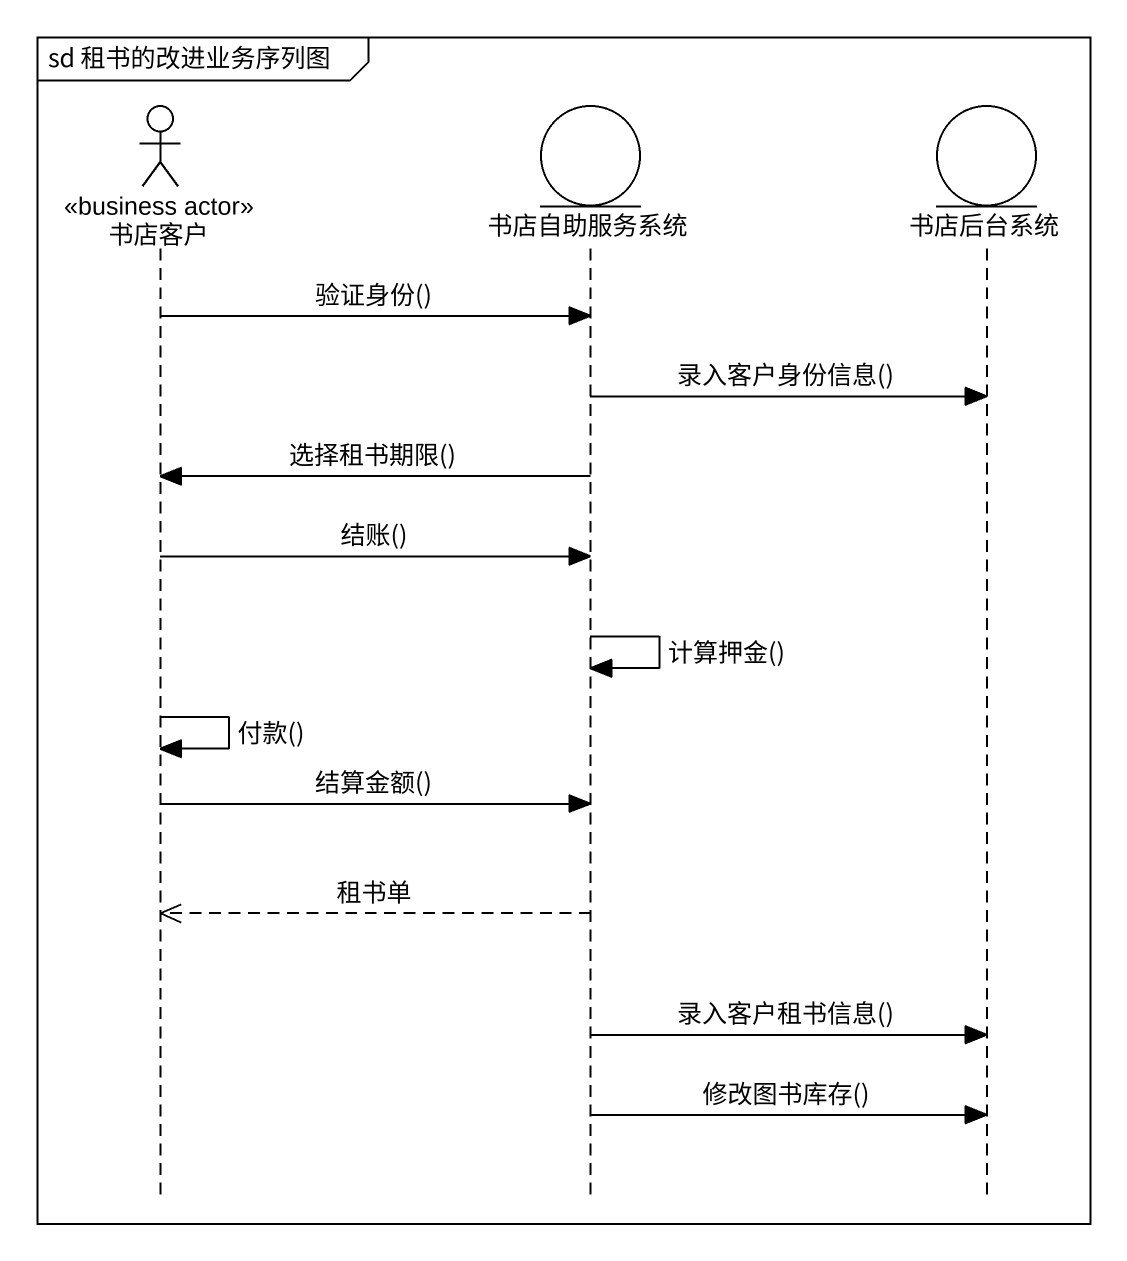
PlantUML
@startuml
mainframe sd 租书的改进业务序列图
hide footbox
actor 书店客户 <<business actor>>
entity 书店自助服务系统
entity 书店后台系统

书店客户 -> 书店自助服务系统 : 验证身份()
书店自助服务系统 -> 书店后台系统 : 录入客户身份信息()
书店自助服务系统 -> 书店客户 : 选择租书期限()
书店客户 -> 书店自助服务系统 : 结账()
书店自助服务系统 -> 书店自助服务系统 : 计算押金()
书店客户 -> 书店客户 : 付款()
书店客户 -> 书店自助服务系统 : 结算金额()
书店自助服务系统 -->> 书店客户 : 租书单
书店自助服务系统 -> 书店后台系统 : 录入客户租书信息()
书店自助服务系统 -> 书店后台系统 : 修改图书库存()
@enduml
